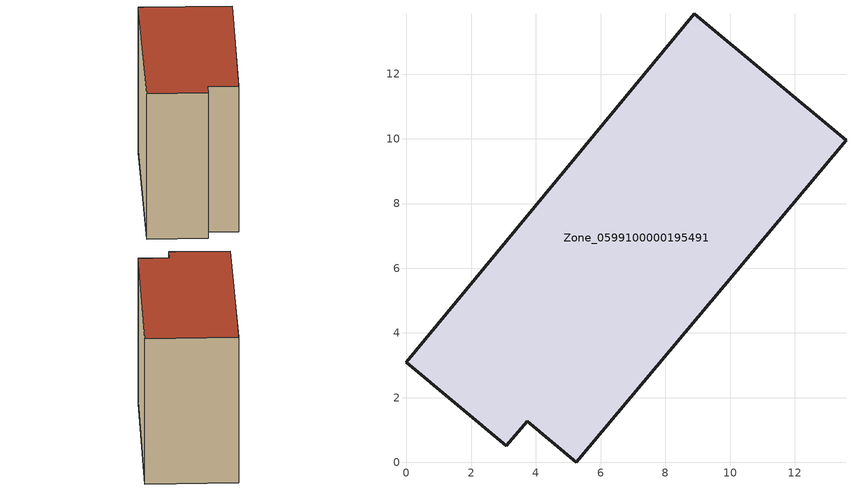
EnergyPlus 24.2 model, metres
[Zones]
Zone_0599100000195491
 floor ground (C_G): 3.73,1.28 3.08,0.51 0,3.09 8.89,13.87 13.58,9.96 5.25,0 z0
 wall outside (C_F): 8.89,13.87 0,3.09 3.08,0.51 3.73,1.28 5.25,0 13.58,9.96 8.89,13.87 z0:10.31
 roof outside (C_R): 5.25,0 13.58,9.96 8.89,13.87 0,3.09 3.08,0.51 3.73,1.28 z10.31
[BUILDING]
Pand.0599100000195491: North Axis=0; Terrain=City; Loads Convergence Tolerance Value=0.04; Temperature Convergence Tolerance Value=0.4; Solar Distribution=FullExterior; Maximum Number of Warmup Days=25; Minimum Number of Warmup Days=1
[Site:Location]
Rotterdam.The.Hague.AP_ZH_NLD Design_Conditions: Latitude=51.96; Longitude=4.45; Time Zone=1; Elevation=-4.5
[SITE:GROUNDTEMPERATURE:BUILDINGSURFACE]
18, 18, 18, 18, 18, 18, 18, 18, 18, 18, 18, 18
[MATERIAL] Thermal Absorptance=0.9; Solar Absorptance=0.7; Visible Absorptance=0.7
Name | Roughness | Thickness | Conductivity | Density | Specific Heat
G.TI.1946 | MediumSmooth | 0.15 | 1 | 540 | 1210
F.TI.1946 | Rough | 0.3 | 0.857143 | 1920 | 840
R.TI.1946 | MediumRough | 0.2 | 0.1 | 1500 | 1000
[CONSTRUCTION]
C_G: G.TI.1946
C_F: F.TI.1946
C_R: R.TI.1946
[ZONE]
Zone_0599100000195491: Type=1; Multiplier=1; Ceiling Height=Autocalculate; Volume=Autocalculate; Floor Area=autocalculate; Part of Total Floor Area=Yes
[ZONEINFILTRATION:DESIGNFLOWRATE]
Infil_Zone_0599100000195491: Zone or ZoneList or Space or SpaceList=Zone_0599100000195491; Schedule=AlwaysOn; Design Flow Rate Calculation Method=Flow/Area; Flow Rate per Floor Area=0.003; Constant Term Coefficient=1; Temperature Term Coefficient=0; Velocity Term Coefficient=0; Velocity Squared Term Coefficient=0
[HVACTEMPLATE:ZONE:IDEALLOADSAIRSYSTEM]
Zone_0599100000195491: Maximum Heating Supply Air Temperature=50; Minimum Cooling Supply Air Temperature=13; Maximum Heating Supply Air Humidity Ratio=0.0156; Minimum Cooling Supply Air Humidity Ratio=0.0077; Heating Limit=NoLimit; Cooling Limit=NoLimit; Dehumidification Control Type=ConstantSensibleHeatRatio; Cooling Sensible Heat Ratio=0.7; Dehumidification Setpoint=60; Humidification Control Type=None; Humidification Setpoint=30; Outdoor Air Method=None; Outdoor Air Flow Rate per Person=0.00944; Outdoor Air Flow Rate per Zone Floor Area=0; Outdoor Air Flow Rate per Zone=0; Demand Controlled Ventilation Type=None; Outdoor Air Economizer Type=NoEconomizer; Heat Recovery Type=None; Sensible Heat Recovery Effectiveness=0.7; Latent Heat Recovery Effectiveness=0.65
[ZONECONTROL:THERMOSTAT]
ThermostatControl_Zone_0599100000195491: Zone or ZoneList=Zone_0599100000195491; Control Type Schedule=DualSetpointControlType; Control 1=Thermostat_Zone_0599100000195491; Temperature Difference Between Cutout And Setpoint=0
[THERMOSTATSETPOINT:DUALSETPOINT]
Thermostat_Zone_0599100000195491: Heating Setpoint Temperature Schedule=HeatingSetpoint_Zone_0599100000195491; Cooling Setpoint Temperature Schedule=CoolingSetpoint_Zone_0599100000195491
[SCHEDULE:COMPACT]
HeatingSetpoint_Zone_0599100000195491: Through: 12/31, For: AllDays, Until: 24:00, 21
CoolingSetpoint_Zone_0599100000195491: Through: 12/31, For: AllDays, Until: 24:00, 24
DualSetpointControlType: Through: 12/31, For: AllDays, Until: 24:00, 4
AlwaysOn: Through: 12/31, For: AllDays, Until: 24:00, 1
